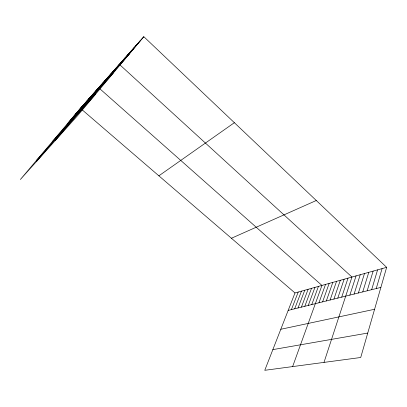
<?xml version="1.0" encoding="UTF-8"?>
<svg xmlns="http://www.w3.org/2000/svg" width="407" height="407" viewBox="0 0 407 407"><rect width="100%" height="100%" fill="white"/><g stroke="black" fill="none" stroke-linecap="round" stroke-linejoin="round"><path stroke-width="0.61" d="M386.65 267.333L360.719 357.494L264.764 370.309L294.989 292.959L386.65 267.333L143.808 36.691L80.428 108.323L20.35 179.518L77.544 115.695L143.808 36.691M376.236 288.563L382.076 268.61M371.667 289.698L377.579 269.872M367.17 290.812L373.143 271.108M362.744 291.911L368.778 272.329M358.384 292.994L364.479 273.529M354.09 294.058L360.241 274.715M349.857 295.111L356.064 275.885M323.997 362.398L351.948 277.035L119.343 64.342L55.123 140.715M341.707 297.13L348.016 278.134M337.785 298.107L344.134 279.222M333.913 299.069L340.308 280.291M330.092 300.015L336.533 281.344M326.333 300.946L332.809 282.387M322.619 301.867L329.136 283.414M318.961 302.777L325.514 284.427M292.633 366.585L321.942 285.424L99.969 88.889M311.793 304.558L318.416 286.411M308.277 305.428L314.937 287.383M304.812 306.288L311.503 288.344M301.399 307.137L308.114 289.291M298.026 307.972L304.767 290.227M294.693 308.801L301.465 291.147M291.412 309.615L298.209 292.058M126.104 57.585L140.547 40.369M94.694 93.005L108.659 76.419M97.253 90.12L111.264 73.474M99.857 87.184L113.914 70.477M102.503 84.203L116.606 67.435M108.023 77.976L122.212 61.096M110.897 74.735L125.132 57.794M113.828 71.434L128.108 54.436M116.809 68.066L131.13 51.017M119.851 64.642L134.213 47.533M122.95 61.147L137.352 43.987M69.149 121.815L82.59 105.886M71.291 119.399L84.778 103.409M73.469 116.946L87.001 100.895M75.677 114.453L89.26 98.341M77.92 111.92L91.555 95.752M80.204 109.351L93.885 93.117M82.519 106.736L96.25 90.446M36.503 161.493L98.652 87.729M87.271 101.379L101.094 84.966M89.703 98.636L103.576 82.163M92.18 95.843L106.095 79.314M67.038 124.196L129.324 53.958M52.462 141.463L113.375 72.975M36.615 160.246L95.813 93.915M158.867 175.824L234.366 122.695M231.42 238.258L316.285 200.503M288.166 310.419L380.876 287.408M280.799 329.278L374.588 309.274M272.853 349.618L367.745 333.063M81.807 109.508L294.989 292.959"/></g></svg>
